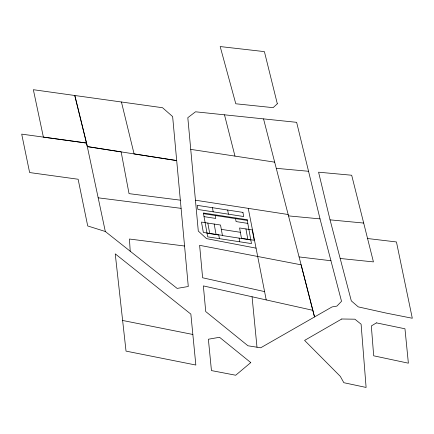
<?xml version="1.0" encoding="UTF-8"?>
<svg xmlns="http://www.w3.org/2000/svg" width="434" height="434" viewBox="0 0 434 434"><rect width="100%" height="100%" fill="white"/><g stroke="black" fill="none" stroke-linecap="round" stroke-linejoin="round"><path stroke-width="0.65" d="M276.257 168.316L308.547 171.284L320.021 218.888L341.525 301.304L336.909 306.089L332.032 306.941L260.693 347.791L247.971 345.779L205.732 311.563L203.362 285.908L312.827 310.31L314.536 316.966L263.541 118.894M288.518 215.888L320.021 218.888M340.175 258.474L373.435 261.897L351.686 175.238L318.572 172.195L330.046 219.848L363.681 223.054M256.055 248.15L206.53 238.635L198.289 231.056L187.813 117.679L195.517 111.798L296.639 122.328L308.547 171.284M367.571 238.521L396.448 241.955L412.3 318.252L386.287 313.109L358.272 306.887L351.307 300.876L330.046 219.848M299.08 256.917L330.941 260.742M180.327 200.166L129.034 193.64L121.146 151.889L87.31 146.589L74.794 95.496L33.353 89.702L43.384 137.117L86.556 143.052L105.316 231.501L177.132 288.404L188.291 286.5L172.64 116.583L162.549 107.73L74.794 95.496L86.556 143.052L21.7 134.128L29.626 172.553L78.125 179.242L87.711 225.957L105.316 231.501M98.171 197.817L181.081 208.347M184.558 246.018L129.451 239.025L130.216 251.232M190.738 149.372L274.684 162.153M195.441 200.215L288.165 214.515M203.492 213.685L247.266 220.434M204.029 216.637L215.752 218.443L215.215 215.492M247.803 223.385L236.08 221.579L235.543 218.627M221.313 229.358L240.371 232.298M222.403 235.374L203.345 232.434L201.468 222.089L220.526 225.029L222.441 235.564L250.809 239.937M241.467 238.315L254.172 240.273L252.295 229.928L239.584 227.969L241.499 238.505M207.034 233.194L218.758 235L219.42 238.657M87.31 146.589L176.698 160.58L134.09 153.907L121.433 101.99M122.616 320.466L192.848 334.473L195.848 365.037L126.028 351.117L115.238 253.857L190.862 314.113L192.848 334.473M264.588 291.599L202.607 277.776L199.618 245.318L301.12 264.816L312.827 310.31M224.492 114.826L234.968 156.104M248.243 208.353L266.226 299.932M245.942 228.946L247.819 239.291M239.085 238.13L239.752 241.787M227.687 210.045L228.436 214.184M212.438 207.691L213.192 211.83M214.174 224.052L216.051 234.398M207.821 223.071L209.698 233.416M252.067 296.764L256.993 347.205M277.321 103.791L273.1 107.659L235.787 103.775L220.179 46.557L264.404 51.619L277.321 103.791M250.776 362.58L235.711 375.231L211.445 370.582L208.38 339.231L219.539 337.283L250.776 362.58M376.424 322.874L371.33 325.972L373.679 355.804L408.378 363.182L404.96 328.782L376.424 322.874M341.748 318.995L304.592 340.408L340.299 376.359L343.847 382.707L366.106 387.443L361.099 324.193L354.887 319.191L341.748 318.995M242.937 212.394L197.193 205.342L197.942 209.481L243.686 216.533L242.937 212.394M247.136 219.729L203.367 212.98L207.702 236.85L251.47 243.599L247.136 219.729"/></g></svg>
